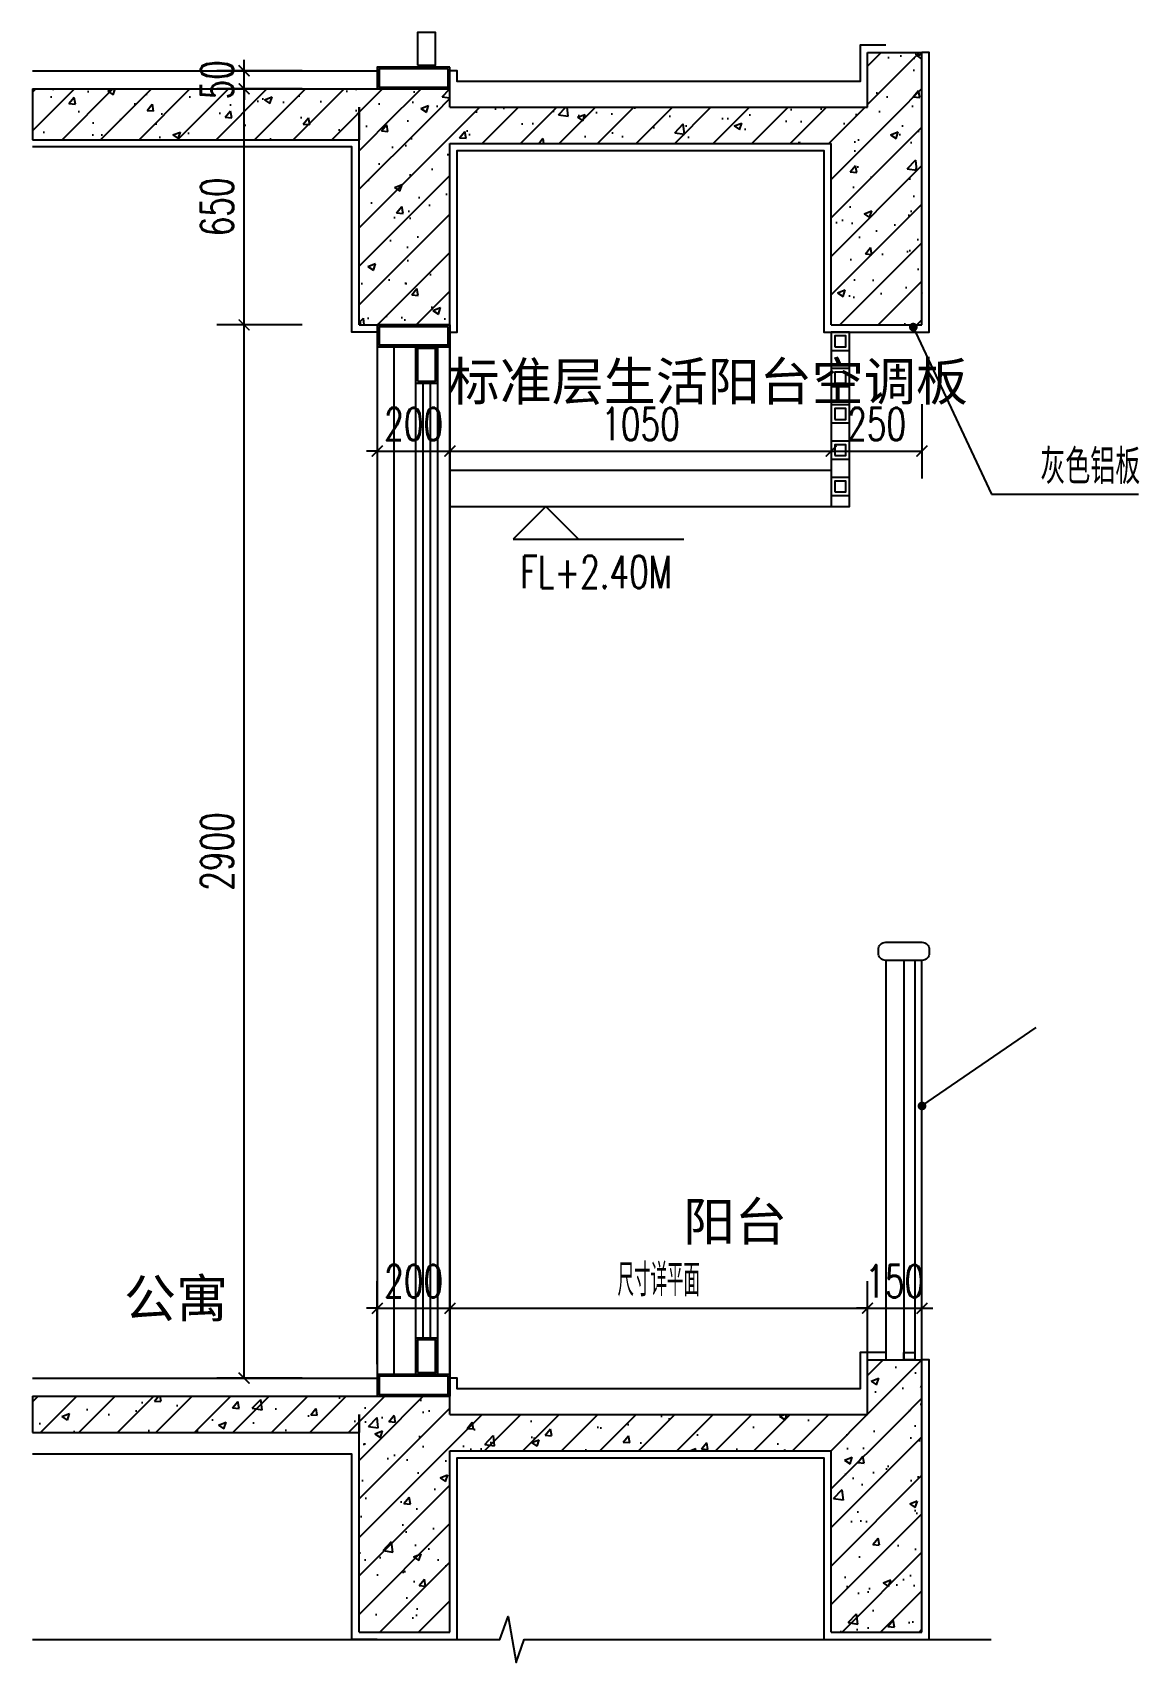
# Model space of a CAD drawing. Header units: millimetres. Extents: x -94739 to 67223, y -48947 to 34737.
# Drawn here: x -94739 to -91690, y -28138 to -23650 of the extents above; entities that cross this region are included whole.
import ezdxf

# ---------------------------------------------------------------- set-up
doc = ezdxf.new("R2010")
doc.units = ezdxf.units.MM
doc.layers.get('Defpoints').update_dxf_attribs({"color": 250})
for name, color, linetype in [('DIM_ELEV', 3, 'Continuous'), ('PUB_DIM', 93, 'Continuous'), ('PUB_HATCH', 9, 'Continuous'), ('PUB_TEXT', 7, 'Continuous'), ('WALL', 255, 'Continuous'), ('WINDOW', 4, 'Continuous'), ('其他', 111, 'Continuous'), ('玻璃', 30, 'Continuous'), ('立剖面看线', 123, 'Continuous'), ('详-面层', 4, 'Continuous')]:
    doc.layers.add(name, color=color, linetype=linetype)
doc.styles.add('_TCH_DIM', font='SIMPLEX', dxfattribs={"bigfont": 'GBCBIG'})
doc.styles.add('_TCH_DIM_T3', font='SIMPLEX', dxfattribs={"width": 0.705882, "bigfont": 'GBCBIG'})
doc.styles.add('_TCH_LABEL', font='COMPLEX', dxfattribs={"bigfont": 'GBCBIG'})
doc.styles.get("Standard").update_dxf_attribs({"font": ''})
doc.styles.get('Standard').set_extended_font_data('SimSun')
doc.dimstyles.new('_TCH_ARCH&&30', dxfattribs={"dimtxt": 89.25, "dimasz": 30, "dimexe": 75, "dimexo": 90, "dimgap": 30, "dimtad": 1, "dimdec": 0, "dimzin": 0, "dimdsep": 46, "dimtxsty": '_TCH_DIM_T3', "dimblk": 'ARCHTICK', "dimcen": 0.09, "dimclrt": 7, "dimazin": 2, "dimtfac": 1, "dimtdec": 0, "dimtix": 1, "dimtmove": 2, "dimatfit": 3, "dimfxl": 1, "dimtolj": 1, "dimtzin": 0, "dimarcsym": 0})
pattern_1 = [(45, (-284190.29, -153126.7), (-53.033009, 53.033009), []), (50, (-284190.29, -153126.7), (215.17805, -18.82564), [22.5, -247.5]), (355, (-284190.29, -153126.7), (-41.6254, 225.65764), [18, -198]), (100.4514, (-284172.35, -153128.27), (173.55281, 206.83186), [19.12206, -210.34263]), (46.1842, (-284190.29, -153066.7), (320.1723, -49.6557), [33.75, -371.25]), (96.6356, (-284163.6, -153070.84), (280.3988, 292.23536), [28.6831, -315.5139]), (351.1842, (-284190.3, -153066.7), (280.3986, 292.2356), [27, -297]), (21, (-284160.29, -153081.7), (179.07212, -120.78567), [22.5, -247.5]), (326, (-284160.29, -153081.7), (72.9946, 217.54501), [18, -198]), (71.4514, (-284145.36, -153091.76), (252.06679, 96.75915), [19.12206, -210.34263]), (37.5, (-284190.29, -153126.7), (3.647957, 99.868156), [0, -195.6, 0, -201, 0, -198.75]), (7.5, (-284190.29, -153126.7), (78.92086, 118.323514), [0, -114.6, 0, -191.1, 0, -75.75]), (327.5, (-284257.19, -153126.7), (160.14673, -6.766462), [0, -75, 0, -234, 0, -310.5]), (317.5, (-284287.19, -153126.7), (174.95585, 30.031495), [0, -97.5, 0, -155.4, 0, -220.5])]

# ---------------------------------------------------------------- blocks, each defined once
blk = doc.blocks.new('A$C58232E32')
at = {"color": 0}
blk.add_lwpolyline([(-120, 1119.4), (-120, 1130, -0.414214), (-100, 1150), (0, 1150, -0.414214), (20, 1130), (20, 1120, -0.414214), (0, 1100), (-100, 1100, -0.414214), (-120, 1120), (-120, 1120)], format="xyb", dxfattribs=at)
for points in [[(-100, 1100), (-100, 0)], [(-50, 1100), (-50, 0)]]:
    blk.add_lwpolyline(points, dxfattribs=at)
for points in [[(0, 1100), (-20, 1100), (-20, 0), (0, 0)], [(-20, 0), (-50, 0), (-50, 20), (-20, 20)]]:
    blk.add_lwpolyline(points, close=True, dxfattribs=at)
blk = doc.blocks.new('阳台空调板1050')
at = {"layer": 'DIM_ELEV'}
for p, q in [((75453, 125771.6), (75363, 125681.6)), ((75453, 125771.6), (75543, 125681.6)), ((75363, 125681.6), (75832.5, 125681.6))]:
    blk.add_line(p, q, dxfattribs=at)
at = {"layer": 'WALL'}
for p, q in [((75188.9, 125871.6), (76238.9, 125871.6)), ((75188.9, 125871.6), (75188.9, 125771.6)), ((76238.9, 125871.6), (76238.9, 125771.6)), ((75188.9, 125771.6), (76238.9, 125771.6))]:
    blk.add_line(p, q, dxfattribs=at)
at = {"layer": '立剖面看线'}
for points in [[(76238.9, 125771.8), (76288.9, 125771.8), (76288.9, 126251.6), (76238.9, 126251.6)], [(76238.9, 126201.6), (76288.9, 126201.6), (76288.9, 126251.6), (76238.9, 126251.6)], [(76248.9, 126211.6), (76278.9, 126211.6), (76278.9, 126241.6), (76248.9, 126241.6)], [(76238.9, 126101.6), (76288.9, 126101.6), (76288.9, 126151.6), (76238.9, 126151.6)], [(76248.9, 126111.6), (76278.9, 126111.6), (76278.9, 126141.6), (76248.9, 126141.6)], [(76238.9, 126001.6), (76288.9, 126001.6), (76288.9, 126051.6), (76238.9, 126051.6)], [(76248.9, 126011.6), (76278.9, 126011.6), (76278.9, 126041.6), (76248.9, 126041.6)], [(76238.9, 125901.6), (76288.9, 125901.6), (76288.9, 125951.6), (76238.9, 125951.6)], [(76248.9, 125911.6), (76278.9, 125911.6), (76278.9, 125941.6), (76248.9, 125941.6)], [(76238.9, 125801.6), (76288.9, 125801.6), (76288.9, 125851.6), (76238.9, 125851.6)], [(76248.9, 125811.6), (76278.9, 125811.6), (76278.9, 125841.6), (76248.9, 125841.6)]]:
    blk.add_lwpolyline(points, close=True, dxfattribs=at)
at = {"layer": 'PUB_TEXT'}
blk.add_text('标准层生活阳台空调板', height=105, dxfattribs=at).set_placement((75182.8, 126063.6))
at = {"layer": 'PUB_TEXT', "style": '_TCH_DIM', "width": 0.705882}
blk.add_text('FL+2.40M', height=89.25, dxfattribs=at).set_placement((75382.5, 125546.6))
blk = doc.blocks.new('_ArchTick')
at = {"color": 44, "linetype": 'ByBlock', "const_width": 0.15}
blk.add_lwpolyline([(-0.5, -0.5), (0.5, 0.5)], dxfattribs=at)
blk = doc.blocks.new('*D160')
at = {"layer": 'Defpoints', "color": 0, "transparency": 16777216}
for p in [(-93789.2, -24583.5), (-93589.2, -24583.5), (-93589.2, -24802.9)]:
    blk.add_point(p, dxfattribs=at)
at = {"layer": 'PUB_DIM', "color": 0, "lineweight": -2, "transparency": 16777216}
for p, q in [((-93789.2, -24673.5), (-93789.2, -24877.9)), ((-93589.2, -24673.5), (-93589.2, -24877.9)), ((-93789.2, -24802.9), (-93819.2, -24802.9)), ((-93789.2, -24802.9), (-93589.2, -24802.9)), ((-93589.2, -24802.9), (-93559.2, -24802.9))]:
    blk.add_line(p, q, dxfattribs=at)
at = {"layer": 'PUB_DIM', "color": 0, "lineweight": -2, "transparency": 16777216, "xscale": 30, "yscale": 30, "zscale": 30}
blk.add_blockref('_ArchTick', (-93789.2, -24802.9), dxfattribs=at)
at = {"layer": 'PUB_DIM', "color": 0, "lineweight": -2, "transparency": 16777216, "xscale": 30, "yscale": 30, "zscale": 30, "rotation": 180}
blk.add_blockref('_ArchTick', (-93589.2, -24802.9), dxfattribs=at)
at = {"layer": 'PUB_DIM', "color": 7, "transparency": 16777216, "insert": (-93689.2, -24728.2), "char_height": 89.25, "attachment_point": 5, "style": '_TCH_DIM_T3'}
blk.add_mtext('\\A1;200', dxfattribs=at)
blk = doc.blocks.new('*D161')
at = {"layer": 'Defpoints', "color": 0, "transparency": 16777216}
for p in [(-93589.2, -24583.5), (-92539.2, -24583.5), (-92539.2, -24802.9)]:
    blk.add_point(p, dxfattribs=at)
at = {"layer": 'PUB_DIM', "color": 0, "lineweight": -2, "transparency": 16777216}
for p, q in [((-93589.2, -24673.5), (-93589.2, -24877.9)), ((-92539.2, -24673.5), (-92539.2, -24877.9)), ((-93589.2, -24802.9), (-92539.2, -24802.9))]:
    blk.add_line(p, q, dxfattribs=at)
at = {"layer": 'PUB_DIM', "color": 0, "lineweight": -2, "transparency": 16777216, "xscale": 30, "yscale": 30, "zscale": 30, "rotation": 180}
blk.add_blockref('_ArchTick', (-93589.2, -24802.9), dxfattribs=at)
at = {"layer": 'PUB_DIM', "color": 0, "lineweight": -2, "transparency": 16777216, "xscale": 30, "yscale": 30, "zscale": 30}
blk.add_blockref('_ArchTick', (-92539.2, -24802.9), dxfattribs=at)
at = {"layer": 'PUB_DIM', "color": 7, "transparency": 16777216, "insert": (-93064.2, -24728.2), "char_height": 89.25, "attachment_point": 5, "style": '_TCH_DIM_T3'}
blk.add_mtext('\\A1;1050', dxfattribs=at)
blk = doc.blocks.new('*D162')
at = {"layer": 'Defpoints', "color": 0, "transparency": 16777216}
for p in [(-92539.2, -24583.5), (-92289.2, -24583.5), (-92289.2, -24802.9)]:
    blk.add_point(p, dxfattribs=at)
at = {"layer": 'PUB_DIM', "color": 0, "lineweight": -2, "transparency": 16777216}
for p, q in [((-92539.2, -24673.5), (-92539.2, -24877.9)), ((-92289.2, -24673.5), (-92289.2, -24877.9)), ((-92539.2, -24802.9), (-92289.2, -24802.9))]:
    blk.add_line(p, q, dxfattribs=at)
at = {"layer": 'PUB_DIM', "color": 0, "lineweight": -2, "transparency": 16777216, "xscale": 30, "yscale": 30, "zscale": 30, "rotation": 180}
blk.add_blockref('_ArchTick', (-92539.2, -24802.9), dxfattribs=at)
at = {"layer": 'PUB_DIM', "color": 0, "lineweight": -2, "transparency": 16777216, "xscale": 30, "yscale": 30, "zscale": 30}
blk.add_blockref('_ArchTick', (-92289.2, -24802.9), dxfattribs=at)
at = {"layer": 'PUB_DIM', "color": 7, "transparency": 16777216, "insert": (-92414.2, -24728.2), "char_height": 89.25, "attachment_point": 5, "style": '_TCH_DIM_T3'}
blk.add_mtext('\\A1;250', dxfattribs=at)
blk = doc.blocks.new('*D163')
at = {"layer": 'Defpoints', "color": 0, "transparency": 16777216}
for p in [(-93589.2, -27163.1), (-93789.2, -27407.5), (-93589.2, -27407.5)]:
    blk.add_point(p, dxfattribs=at)
at = {"layer": 'PUB_DIM', "color": 0, "lineweight": -2, "transparency": 16777216}
for p, q in [((-93789.2, -27317.5), (-93789.2, -27088.1)), ((-93589.2, -27317.5), (-93589.2, -27088.1)), ((-93789.2, -27163.1), (-93819.2, -27163.1)), ((-93789.2, -27163.1), (-93589.2, -27163.1)), ((-93589.2, -27163.1), (-93559.2, -27163.1))]:
    blk.add_line(p, q, dxfattribs=at)
at = {"layer": 'PUB_DIM', "color": 0, "lineweight": -2, "transparency": 16777216, "xscale": 30, "yscale": 30, "zscale": 30}
blk.add_blockref('_ArchTick', (-93789.2, -27163.1), dxfattribs=at)
at = {"layer": 'PUB_DIM', "color": 0, "lineweight": -2, "transparency": 16777216, "xscale": 30, "yscale": 30, "zscale": 30, "rotation": 180}
blk.add_blockref('_ArchTick', (-93589.2, -27163.1), dxfattribs=at)
at = {"layer": 'PUB_DIM', "color": 7, "transparency": 16777216, "insert": (-93689.2, -27088.5), "char_height": 89.25, "attachment_point": 5, "style": '_TCH_DIM_T3'}
blk.add_mtext('\\A1;200', dxfattribs=at)
blk = doc.blocks.new('*D164')
at = {"layer": 'Defpoints', "color": 0, "transparency": 16777216}
for p in [(-92439.2, -27163.1), (-93589.2, -27407.5), (-92439.2, -27407.5)]:
    blk.add_point(p, dxfattribs=at)
at = {"layer": 'PUB_DIM', "color": 0, "lineweight": -2, "transparency": 16777216}
for p, q in [((-93589.2, -27317.5), (-93589.2, -27088.1)), ((-92439.2, -27317.5), (-92439.2, -27088.1)), ((-93589.2, -27163.1), (-92439.2, -27163.1))]:
    blk.add_line(p, q, dxfattribs=at)
at = {"layer": 'PUB_DIM', "color": 0, "lineweight": -2, "transparency": 16777216, "xscale": 30, "yscale": 30, "zscale": 30, "rotation": 180}
blk.add_blockref('_ArchTick', (-93589.2, -27163.1), dxfattribs=at)
at = {"layer": 'PUB_DIM', "color": 0, "lineweight": -2, "transparency": 16777216, "xscale": 30, "yscale": 30, "zscale": 30}
blk.add_blockref('_ArchTick', (-92439.2, -27163.1), dxfattribs=at)
at = {"layer": 'PUB_DIM', "color": 7, "transparency": 16777216, "insert": (-93014.2, -27085.5), "char_height": 89.25, "attachment_point": 5, "style": '_TCH_DIM_T3'}
blk.add_mtext('\\A1;尺寸详平面', dxfattribs=at)
blk = doc.blocks.new('*D165')
at = {"layer": 'Defpoints', "color": 0, "transparency": 16777216}
for p in [(-92289.2, -27163.1), (-92439.2, -27407.5), (-92289.2, -27407.5)]:
    blk.add_point(p, dxfattribs=at)
at = {"layer": 'PUB_DIM', "color": 0, "lineweight": -2, "transparency": 16777216}
for p, q in [((-92439.2, -27317.5), (-92439.2, -27088.1)), ((-92289.2, -27317.5), (-92289.2, -27088.1)), ((-92439.2, -27163.1), (-92469.2, -27163.1)), ((-92439.2, -27163.1), (-92289.2, -27163.1)), ((-92289.2, -27163.1), (-92259.2, -27163.1))]:
    blk.add_line(p, q, dxfattribs=at)
at = {"layer": 'PUB_DIM', "color": 0, "lineweight": -2, "transparency": 16777216, "xscale": 30, "yscale": 30, "zscale": 30}
blk.add_blockref('_ArchTick', (-92439.2, -27163.1), dxfattribs=at)
at = {"layer": 'PUB_DIM', "color": 0, "lineweight": -2, "transparency": 16777216, "xscale": 30, "yscale": 30, "zscale": 30, "rotation": 180}
blk.add_blockref('_ArchTick', (-92289.2, -27163.1), dxfattribs=at)
at = {"layer": 'PUB_DIM', "color": 7, "transparency": 16777216, "insert": (-92364.2, -27088.5), "char_height": 89.25, "attachment_point": 5, "style": '_TCH_DIM_T3'}
blk.add_mtext('\\A1;150', dxfattribs=at)
blk = doc.blocks.new('*D166')
at = {"layer": 'Defpoints', "color": 0, "transparency": 16777216}
for p in [(-94156.1, -24455.3), (-93906.2, -24455.3), (-93906.2, -27355.3)]:
    blk.add_point(p, dxfattribs=at)
at = {"layer": 'PUB_DIM', "color": 0, "lineweight": -2, "transparency": 16777216}
for p, q in [((-93996.2, -24455.3), (-94231.1, -24455.3)), ((-94156.1, -27355.3), (-94156.1, -24455.3)), ((-93996.2, -27355.3), (-94231.1, -27355.3))]:
    blk.add_line(p, q, dxfattribs=at)
at = {"layer": 'PUB_DIM', "color": 0, "lineweight": -2, "transparency": 16777216, "xscale": 30, "yscale": 30, "zscale": 30}
for p, rotation in [((-94156.1, -24455.3), 90), ((-94156.1, -27355.3), 270)]:
    blk.add_blockref('_ArchTick', p, dxfattribs=dict(at, rotation=rotation))
at = {"layer": 'PUB_DIM', "color": 7, "transparency": 16777216, "insert": (-94230.7, -25905.3), "char_height": 89.25, "attachment_point": 5, "rotation": 90, "style": '_TCH_DIM_T3'}
blk.add_mtext('\\A1;2900', dxfattribs=at)
blk = doc.blocks.new('*D167')
at = {"layer": 'Defpoints', "color": 0, "transparency": 16777216}
for p in [(-94156.1, -23805.3), (-93906.2, -23805.3), (-93906.2, -24455.3)]:
    blk.add_point(p, dxfattribs=at)
at = {"layer": 'PUB_DIM', "color": 0, "lineweight": -2, "transparency": 16777216}
for p, q in [((-93996.2, -23805.3), (-94231.1, -23805.3)), ((-94156.1, -24455.3), (-94156.1, -23805.3)), ((-93996.2, -24455.3), (-94231.1, -24455.3))]:
    blk.add_line(p, q, dxfattribs=at)
at = {"layer": 'PUB_DIM', "color": 0, "lineweight": -2, "transparency": 16777216, "xscale": 30, "yscale": 30, "zscale": 30}
for p, rotation in [((-94156.1, -23805.3), 90), ((-94156.1, -24455.3), 270)]:
    blk.add_blockref('_ArchTick', p, dxfattribs=dict(at, rotation=rotation))
at = {"layer": 'PUB_DIM', "color": 7, "transparency": 16777216, "insert": (-94230.7, -24130.3), "char_height": 89.25, "attachment_point": 5, "rotation": 90, "style": '_TCH_DIM_T3'}
blk.add_mtext('\\A1;650', dxfattribs=at)
blk = doc.blocks.new('*D168')
at = {"layer": 'Defpoints', "color": 0, "transparency": 16777216}
for p in [(-94156.1, -23755.3), (-93906.2, -23755.3), (-93906.2, -23805.3)]:
    blk.add_point(p, dxfattribs=at)
at = {"layer": 'PUB_DIM', "color": 0, "lineweight": -2, "transparency": 16777216}
for p, q in [((-94156.1, -23755.3), (-94156.1, -23725.3)), ((-93996.2, -23755.3), (-94231.1, -23755.3)), ((-94156.1, -23805.3), (-94156.1, -23755.3)), ((-93996.2, -23805.3), (-94231.1, -23805.3)), ((-94156.1, -23805.3), (-94156.1, -23835.3))]:
    blk.add_line(p, q, dxfattribs=at)
at = {"layer": 'PUB_DIM', "color": 0, "lineweight": -2, "transparency": 16777216, "xscale": 30, "yscale": 30, "zscale": 30}
for p, rotation in [((-94156.1, -23755.3), 270), ((-94156.1, -23805.3), 90)]:
    blk.add_blockref('_ArchTick', p, dxfattribs=dict(at, rotation=rotation))
at = {"layer": 'PUB_DIM', "color": 7, "transparency": 16777216, "insert": (-94230.7, -23780.3), "char_height": 89.25, "attachment_point": 5, "rotation": 90, "style": '_TCH_DIM_T3'}
blk.add_mtext('\\A1;50', dxfattribs=at)

msp = doc.modelspace()

# ---------------------------------------------------------------- hatches: boundary and pattern name
at = {"layer": 'PUB_HATCH'}
h = msp.add_hatch(dxfattribs=at)
h.set_pattern_fill('钢筋混凝土', color=256, scale=30, style=0)
h.set_pattern_definition(pattern_1)
h.paths.add_polyline_path([(-92422.5, -23888.7), (-92289.2, -23855.3), (-92289.2, -23705.3), (-92439.2, -23705.3), (-92439.2, -23855.3)])
h = msp.add_hatch(dxfattribs=at)
h.set_pattern_fill('钢筋混凝土', color=256, scale=30, style=0)
h.set_pattern_definition(pattern_1)
h.paths.add_polyline_path([(-94738.6, -23945.3), (-93839.2, -23945.3), (-93589.2, -23805.3), (-94738.6, -23805.3)])
h = msp.add_hatch(dxfattribs=at)
h.set_pattern_fill('钢筋混凝土', color=256, scale=30, style=0)
h.set_pattern_definition(pattern_1)
h.paths.add_polyline_path([(-93672.5, -23888.7), (-93589.2, -23855.3), (-93589.2, -23805.3), (-93839.2, -23945.3), (-93839.2, -23855.3)])
h = msp.add_hatch(dxfattribs=at)
h.set_pattern_fill('钢筋混凝土', color=256, scale=30, style=0)
h.set_pattern_definition(pattern_1)
h.paths.add_polyline_path([(-93589.2, -24455.3), (-93589.2, -23955.3), (-93672.5, -23888.7), (-93839.2, -23855.3), (-93839.2, -24455.3)])
h = msp.add_hatch(dxfattribs=at)
h.set_pattern_fill('钢筋混凝土', color=256, scale=30, style=0)
h.set_pattern_definition(pattern_1)
h.paths.add_polyline_path([(-93672.5, -23888.7), (-93589.2, -23955.3), (-92539.2, -23955.3), (-92422.5, -23888.7), (-92439.2, -23855.3), (-93589.2, -23855.3)])
h = msp.add_hatch(dxfattribs=at)
h.set_pattern_fill('钢筋混凝土', color=256, scale=30, style=0)
h.set_pattern_definition(pattern_1)
h.paths.add_polyline_path([(-92289.2, -24455.3), (-92289.2, -23855.3), (-92422.5, -23888.7), (-92539.2, -23955.3), (-92539.2, -24455.3)])
h = msp.add_hatch(dxfattribs=at)
h.set_pattern_fill('钢筋混凝土', color=256, scale=30, style=0)
h.set_pattern_definition(pattern_1)
h.paths.add_polyline_path([(-92422.5, -27488.7), (-92289.2, -27455.3), (-92289.2, -27305.3), (-92439.2, -27305.3), (-92439.2, -27455.3)])
h = msp.add_hatch(dxfattribs=at)
h.set_pattern_fill('钢筋混凝土', color=256, scale=30, style=0)
h.set_pattern_definition(pattern_1)
h.paths.add_polyline_path([(-94738.6, -27505.3), (-93839.2, -27505.3), (-93589.2, -27405.3), (-94738.6, -27405.3)])
h = msp.add_hatch(dxfattribs=at)
h.set_pattern_fill('钢筋混凝土', color=256, scale=30, style=0)
h.set_pattern_definition(pattern_1)
h.paths.add_polyline_path([(-93672.5, -27488.7), (-93589.2, -27455.3), (-93589.2, -27405.3), (-93839.2, -27505.3), (-93839.2, -27455.3)])
h = msp.add_hatch(dxfattribs=at)
h.set_pattern_fill('钢筋混凝土', color=256, scale=30, style=0)
h.set_pattern_definition(pattern_1)
h.paths.add_polyline_path([(-93589.2, -28055.3), (-93589.2, -27555.3), (-93672.5, -27488.7), (-93839.2, -27455.3), (-93839.2, -28055.3)])
h = msp.add_hatch(dxfattribs=at)
h.set_pattern_fill('钢筋混凝土', color=256, scale=30, style=0)
h.set_pattern_definition(pattern_1)
h.paths.add_polyline_path([(-93672.5, -27488.7), (-93589.2, -27555.3), (-92539.2, -27555.3), (-92422.5, -27488.7), (-92439.2, -27455.3), (-93589.2, -27455.3)])
h = msp.add_hatch(dxfattribs=at)
h.set_pattern_fill('钢筋混凝土', color=256, scale=30, style=0)
h.set_pattern_definition(pattern_1)
h.paths.add_polyline_path([(-92289.2, -28055.3), (-92289.2, -27455.3), (-92422.5, -27488.7), (-92539.2, -27555.3), (-92539.2, -28055.3)])

# ---------------------------------------------------------------- linework, layer by layer
at = {"color": 8}
msp.add_line((-93789.2, -24455.3), (-93789.2, -27405.3), dxfattribs=at)
at = {"layer": 'PUB_DIM'}
for p, q in [((-92313.1, -24461.3), (-92097.7, -24921.7)), ((-92097.7, -24921.7), (-91692.5, -24921.7)), ((-92289.2, -26606), (-91975.1, -26390.1))]:
    msp.add_line(p, q, dxfattribs=at)
at = {"layer": 'PUB_DIM', "const_width": 12}
for points in [[(-92315.7, -24455.9, 1), (-92310.6, -24466.7, 1)], [(-92294.1, -26609.4, 1), (-92284.2, -26602.6, 1)]]:
    msp.add_lwpolyline(points, format="xyb", close=True, dxfattribs=at)
at = {"layer": 'PUB_DIM'}
msp.add_lwpolyline([(-94738.6, -28075.3), (-93452.2, -28075.3), (-93429.2, -28012.3), (-93407, -28138.3), (-93384.7, -28075.3), (-92098.3, -28075.3)], dxfattribs=at)
at = {"layer": 'WALL', "color": 6}
for p, q in [((-92439.2, -23855.3), (-92439.2, -23705.3)), ((-92439.2, -23705.3), (-92289.2, -23705.3)), ((-92289.2, -23855.3), (-92289.2, -23705.3)), ((-94738.6, -23805.3), (-93589.2, -23805.3)), ((-94738.6, -23805.3), (-94738.6, -23945.3)), ((-93589.2, -23855.3), (-93589.2, -23805.3)), ((-93839.2, -24455.3), (-93839.2, -23855.3)), ((-93839.2, -23855.3), (-93839.2, -23945.3)), ((-93589.2, -23855.3), (-92439.2, -23855.3)), ((-92289.2, -24455.3), (-92289.2, -23855.3)), ((-94738.6, -23945.3), (-93839.2, -23945.3)), ((-93589.2, -24455.3), (-93589.2, -23955.3)), ((-93589.2, -23955.3), (-92539.2, -23955.3)), ((-92539.2, -24455.3), (-92539.2, -23955.3)), ((-93839.2, -24455.3), (-93589.2, -24455.3)), ((-92539.2, -24455.3), (-92289.2, -24455.3)), ((-92439.2, -27455.3), (-92439.2, -27305.3)), ((-92439.2, -27305.3), (-92289.2, -27305.3)), ((-92289.2, -27455.3), (-92289.2, -27305.3)), ((-94738.6, -27405.3), (-93589.2, -27405.3)), ((-94738.6, -27405.3), (-94738.6, -27505.3)), ((-93589.2, -27455.3), (-93589.2, -27405.3)), ((-93839.2, -28055.3), (-93839.2, -27455.3)), ((-93839.2, -27455.3), (-93839.2, -27505.3)), ((-93589.2, -27455.3), (-92439.2, -27455.3)), ((-92289.2, -28055.3), (-92289.2, -27455.3)), ((-94738.6, -27505.3), (-93839.2, -27505.3)), ((-93589.2, -28055.3), (-93589.2, -27555.3)), ((-93589.2, -27555.3), (-92539.2, -27555.3)), ((-92539.2, -28055.3), (-92539.2, -27555.3)), ((-93839.2, -28055.3), (-93589.2, -28055.3)), ((-92539.2, -28055.3), (-92289.2, -28055.3))]:
    msp.add_line(p, q, dxfattribs=at)
at = {"layer": 'WINDOW', "color": 5}
msp.add_line((-93589.2, -24455.3), (-93589.2, -27405.3), dxfattribs=at)
at = {"layer": '其他'}
for points in [[(-93678.7, -23740.3), (-93628.7, -23740.3), (-93628.7, -23650.3), (-93678.7, -23650.3)], [(-93589.2, -23745.3), (-93789.2, -23745.3), (-93789.2, -23805.3), (-93589.2, -23805.3)], [(-93594.2, -23750.3), (-93784.2, -23750.3), (-93784.2, -23800.3), (-93594.2, -23800.3)], [(-93589.2, -24455.3), (-93789.2, -24455.3), (-93789.2, -24515.3), (-93589.2, -24515.3)], [(-93594.2, -24460.3), (-93784.2, -24460.3), (-93784.2, -24510.3), (-93594.2, -24510.3)], [(-93789.2, -27345.3), (-93589.2, -27345.3), (-93589.2, -24515.3), (-93789.2, -24515.3)], [(-93683.7, -24615.3), (-93623.7, -24615.3), (-93623.7, -24515.3), (-93683.7, -24515.3)], [(-93678.7, -24610.3), (-93628.7, -24610.3), (-93628.7, -24520.3), (-93678.7, -24520.3)], [(-93683.7, -27345.3), (-93623.7, -27345.3), (-93623.7, -27245.3), (-93683.7, -27245.3)], [(-93678.7, -27340.3), (-93628.7, -27340.3), (-93628.7, -27250.3), (-93678.7, -27250.3)], [(-93589.2, -27345.3), (-93789.2, -27345.3), (-93789.2, -27405.3), (-93589.2, -27405.3)], [(-93594.2, -27350.3), (-93784.2, -27350.3), (-93784.2, -27400.3), (-93594.2, -27400.3)]]:
    msp.add_lwpolyline(points, close=True, dxfattribs=at)
for points in [[(-93743.7, -24515.3), (-93743.7, -27345.3)], [(-93683.7, -24515.3), (-93683.7, -27345.3)], [(-93623.7, -24515.3), (-93623.7, -27345.3)]]:
    msp.add_lwpolyline(points, dxfattribs=at)
at = {"layer": '玻璃'}
for points in [[(-93663.7, -24615.3), (-93663.7, -27245.3)], [(-93643.7, -24615.3), (-93643.7, -27245.3)]]:
    msp.add_lwpolyline(points, dxfattribs=at)
at = {"layer": '详-面层'}
for points in [[(-92389.2, -23685.3), (-92459.2, -23685.3), (-92459.2, -23785.3), (-93569.2, -23785.3), (-93569.2, -23755.3), (-93589.2, -23755.3)], [(-93589.2, -24475.3), (-93569.2, -24475.3), (-93569.2, -23975.3), (-92559.2, -23975.3), (-92559.2, -24475.3), (-92269.2, -24475.3), (-92269.2, -23705.3), (-92289.2, -23705.3)], [(-94738.6, -23755.3), (-93789.2, -23755.3)], [(-93789.2, -24475.3), (-93859.2, -24475.3), (-93859.2, -23965.3), (-94738.6, -23965.3)], [(-92389.2, -27285.3), (-92459.2, -27285.3), (-92459.2, -27385.3), (-93569.2, -27385.3), (-93569.2, -27355.3), (-93589.2, -27355.3)], [(-93589.2, -28075.3), (-93569.2, -28075.3), (-93569.2, -27575.3), (-92559.2, -27575.3), (-92559.2, -28075.3), (-92269.2, -28075.3), (-92269.2, -27305.3), (-92289.2, -27305.3)], [(-94738.6, -27355.3), (-93789.2, -27355.3)], [(-93789.2, -28075.3), (-93859.2, -28075.3), (-93859.2, -27565.3), (-94738.6, -27565.3)]]:
    msp.add_lwpolyline(points, dxfattribs=at)

# ---------------------------------------------------------------- block references
for name, p in [('阳台空调板1050', (-168778, -150726.9)), ('A$C58232E32', (-92289.2, -27305.3))]:
    msp.add_blockref(name, p)

# ---------------------------------------------------------------- texts
at = {"layer": 'PUB_TEXT', "style": '_TCH_LABEL'}
msp.add_text('灰色铝板', height=95.49, dxfattribs=at).set_placement((-91963.2, -24893.4))
at = {"layer": 'PUB_TEXT'}
for s, p in [('阳台', (-92947.3, -26976.6)), ('公寓', (-94486.9, -27188.1))]:
    msp.add_text(s, height=105, dxfattribs=at).set_placement(p)

# ---------------------------------------------------------------- dimensions: what is measured, and where the dimension line sits
at = {"layer": 'PUB_DIM'}
for p1, p2, distance, picture, middle in [((-93906.2, -23805.3), (-93906.2, -23755.3), 249.9, '*D168', (-94230.7, -23780.3)), ((-93906.2, -24455.3), (-93906.2, -23805.3), 249.9, '*D167', (-94230.7, -24130.3)), ((-93906.2, -27355.3), (-93906.2, -24455.3), 249.9, '*D166', (-94230.7, -25905.3)), ((-93789.2, -24583.5), (-93589.2, -24583.5), -219.4, '*D160', (-93689.2, -24728.2)), ((-93589.2, -24583.5), (-92539.2, -24583.5), -219.4, '*D161', (-93064.2, -24728.2)), ((-92539.2, -24583.5), (-92289.2, -24583.5), -219.4, '*D162', (-92414.2, -24728.2)), ((-93789.2, -27407.5), (-93589.2, -27407.5), 244.4, '*D163', (-93689.2, -27088.5)), ((-92439.2, -27407.5), (-92289.2, -27407.5), 244.4, '*D165', (-92364.2, -27088.5))]:
    dim = msp.add_aligned_dim(p1=p1, p2=p2, distance=distance, dimstyle='_TCH_ARCH&&30', dxfattribs=at)
    dim.commit()
    dim.dimension.update_dxf_attribs({"geometry": picture, "text_midpoint": middle})
dim = msp.add_aligned_dim(p1=(-93589.2, -27407.5), p2=(-92439.2, -27407.5), distance=244.4, text='尺寸详平面', dimstyle='_TCH_ARCH&&30', dxfattribs=at)
dim.commit()
dim.dimension.update_dxf_attribs({"geometry": '*D164', "text_midpoint": (-93014.2, -27085.5)})

doc.saveas('drawing.dxf')
